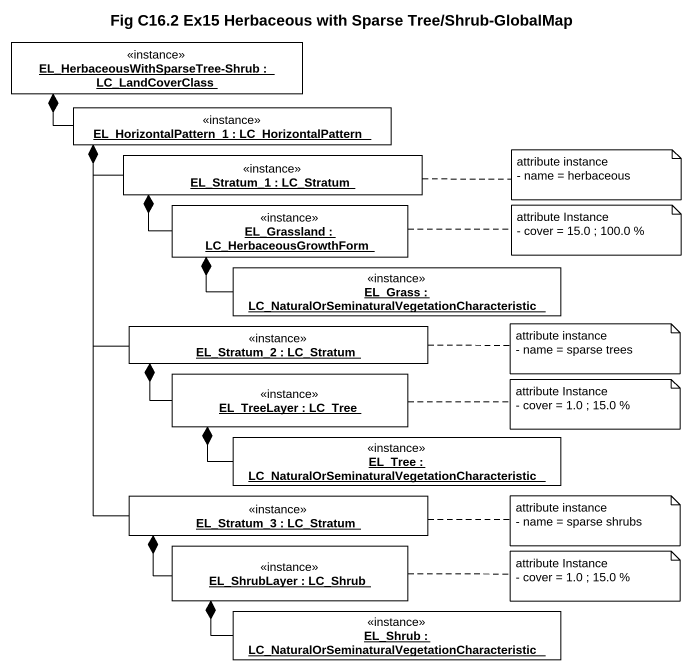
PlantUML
@startuml
title Fig C16.2 Ex15 Herbaceous with Sparse Tree/Shrub-GlobalMap
hide circle
hide empty members
object "EL_HerbaceousWithSparseTree-Shrub : LC_LandCoverClass" as EL_HerbaceousWithSparseTree <<instance>> #FFFFFF
object "EL_HorizontalPattern_1 : LC_HorizontalPattern" as EL_HorizontalPattern_1 <<instance>> #FFFFFF
object "EL_Stratum_1 : LC_Stratum" as EL_Stratum_1 <<instance>> #FFFFFF
object "EL_Grassland : LC_HerbaceousGrowthForm" as EL_Grassland <<instance>> #FFFFFF
object "EL_Grass : LC_NaturalOrSeminaturalVegetationCharacteristic" as EL_Grass <<instance>> #FFFFFF
object "EL_Stratum_2 : LC_Stratum" as EL_Stratum_2 <<instance>> #FFFFFF
object "EL_TreeLayer : LC_Tree" as EL_TreeLayer <<instance>> #FFFFFF
object "EL_Tree : LC_NaturalOrSeminaturalVegetationCharacteristic" as EL_Tree <<instance>> #FFFFFF
object "EL_Stratum_3 : LC_Stratum" as EL_Stratum_3 <<instance>> #FFFFFF
object "EL_ShrubLayer : LC_Shrub" as EL_ShrubLayer <<instance>> #FFFFFF
object "EL_Shrub : LC_NaturalOrSeminaturalVegetationCharacteristic" as EL_Shrub <<instance>> #FFFFFF
EL_HorizontalPattern_1 -up-* EL_HerbaceousWithSparseTree
EL_Stratum_1 -up-* EL_HorizontalPattern_1
EL_Grassland -up-* EL_Stratum_1
EL_Grass -left-* EL_Grassland
EL_Stratum_2 -up-* EL_HorizontalPattern_1
EL_TreeLayer -up-* EL_Stratum_2
EL_Tree -left-* EL_TreeLayer
EL_Stratum_3 -up-* EL_HorizontalPattern_1
EL_ShrubLayer -up-* EL_Stratum_3
EL_Shrub -left-* EL_ShrubLayer
note right of EL_Stratum_1
  attribute instance
  - name = herbaceous
end note
note right of EL_Grassland
  attribute Instance
  - cover = 15.0 ; 100.0 %
end note
note right of EL_Stratum_2
  attribute instance
  - name = sparse trees
end note
note right of EL_TreeLayer
  attribute Instance
  - cover = 1.0 ; 15.0 %
end note
note right of EL_Stratum_3
  attribute instance
  - name = sparse shrubs
end note
note right of EL_ShrubLayer
  attribute Instance
  - cover = 1.0 ; 15.0 %
end note
@enduml
